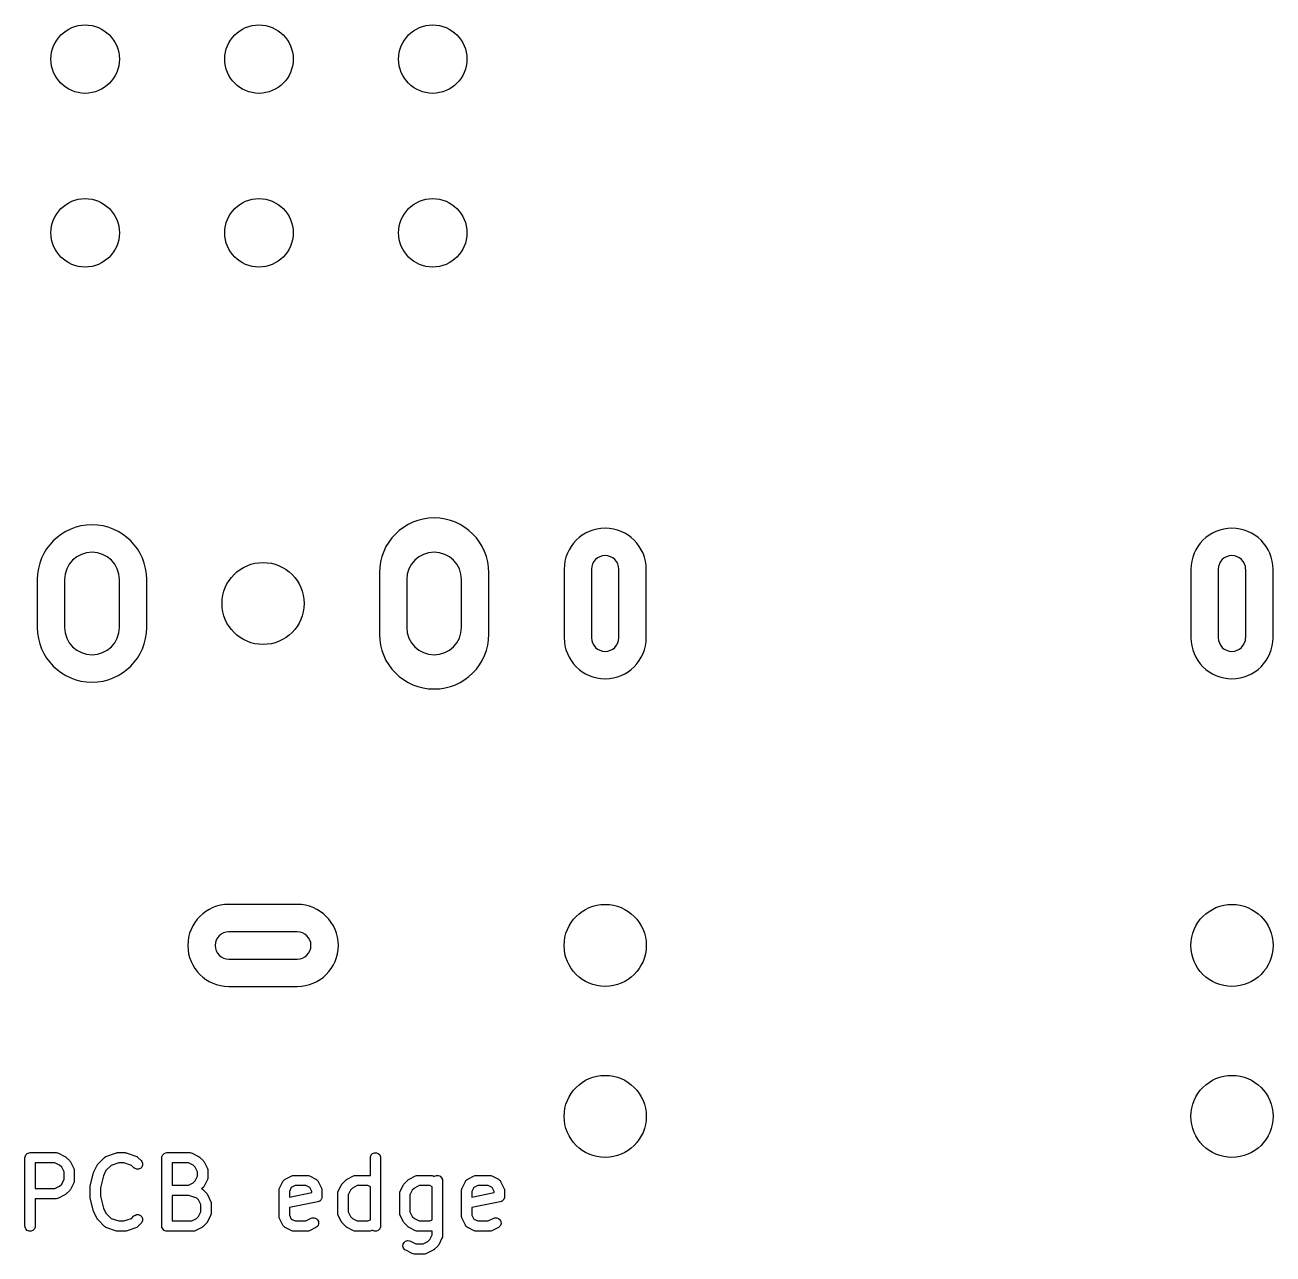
# Model space of a CAD drawing. Header units: inches. Extents: x 1.65 to 4.85, y -4.53 to -1.63.
# Drawn here: x 2.459 to 3.177, y -4.272 to -3.565 of the extents above; entities that cross this region are included whole.
import ezdxf

# ---------------------------------------------------------------- set-up
doc = ezdxf.new("R2010")
doc.units = ezdxf.units.IN
doc.header["$MEASUREMENT"] = 0
doc.layers.add('BLACK', color=250, linetype='CONTINUOUS')

msp = doc.modelspace()

# ---------------------------------------------------------------- linework, layer by layer
at = {"layer": 'BLACK', "linetype": 'CONTINUOUS'}
for p, q in [((2.46614, -3.88386), (2.46614, -3.91142)), ((2.48189, -3.88386), (2.48189, -3.91142)), ((2.51339, -3.91142), (2.51339, -3.88386)), ((2.52913, -3.91142), (2.52913, -3.88386)), ((2.66299, -3.87992), (2.66299, -3.91535)), ((2.67874, -3.88386), (2.67874, -3.91142)), ((2.71024, -3.91142), (2.71024, -3.88386)), ((2.72598, -3.91535), (2.72598, -3.87992)), ((2.76929, -3.87795), (2.76929, -3.91732)), ((2.78504, -3.87795), (2.78504, -3.91732)), ((2.80079, -3.91732), (2.80079, -3.87795)), ((2.81654, -3.91732), (2.81654, -3.87795)), ((3.12992, -3.87795), (3.12992, -3.91732)), ((3.14567, -3.87795), (3.14567, -3.91732)), ((3.16142, -3.91732), (3.16142, -3.87795)), ((3.17717, -3.91732), (3.17717, -3.87795)), ((2.61575, -4.07087), (2.57638, -4.07087)), ((2.61575, -4.08661), (2.57638, -4.08661)), ((2.57638, -4.10236), (2.61575, -4.10236)), ((2.57638, -4.11811), (2.61575, -4.11811)), ((2.45912, -4.21615), (2.45956, -4.21508)), ((2.45956, -4.21508), (2.46038, -4.21427)), ((2.46038, -4.21427), (2.46144, -4.21383)), ((2.46144, -4.21383), (2.46202, -4.21377)), ((2.46202, -4.21377), (2.47702, -4.21377)), ((2.47702, -4.21377), (2.47759, -4.21383)), ((2.47759, -4.21383), (2.47769, -4.21387)), ((2.47769, -4.21387), (2.4778, -4.21388)), ((2.4778, -4.21388), (2.47834, -4.21408)), ((2.47834, -4.21408), (2.48209, -4.21596)), ((2.50608, -4.2158), (2.5117, -4.21392)), ((2.5117, -4.21392), (2.51199, -4.21386)), ((2.51199, -4.21386), (2.51206, -4.21383)), ((2.51206, -4.21383), (2.51216, -4.21382)), ((2.51216, -4.21382), (2.51227, -4.2138)), ((2.51227, -4.2138), (2.51234, -4.2138)), ((2.51234, -4.2138), (2.51264, -4.21377)), ((2.51264, -4.21377), (2.51639, -4.21377)), ((2.51639, -4.21377), (2.51668, -4.2138)), ((2.51668, -4.2138), (2.51675, -4.2138)), ((2.51675, -4.2138), (2.51686, -4.21382)), ((2.51686, -4.21382), (2.51696, -4.21383)), ((2.51696, -4.21383), (2.51703, -4.21386)), ((2.51703, -4.21386), (2.51732, -4.21392)), ((2.51732, -4.21392), (2.52294, -4.2158)), ((2.53786, -4.21615), (2.5383, -4.21508)), ((2.5383, -4.21508), (2.53912, -4.21427)), ((2.53912, -4.21427), (2.54018, -4.21383)), ((2.54018, -4.21383), (2.54076, -4.21377)), ((2.54076, -4.21377), (2.55388, -4.21377)), ((2.55388, -4.21377), (2.55446, -4.21383)), ((2.55446, -4.21383), (2.55455, -4.21387)), ((2.55455, -4.21387), (2.55466, -4.21388)), ((2.55466, -4.21388), (2.5552, -4.21408)), ((2.5552, -4.21408), (2.55895, -4.21596)), ((2.65785, -4.21615), (2.65829, -4.21508)), ((2.65829, -4.21508), (2.6591, -4.21427)), ((2.6591, -4.21427), (2.66017, -4.21383)), ((2.66017, -4.21383), (2.66132, -4.21383)), ((2.66132, -4.21383), (2.66238, -4.21427)), ((2.66238, -4.21427), (2.6632, -4.21508)), ((2.6632, -4.21508), (2.66364, -4.21615)), ((2.45906, -4.21673), (2.45912, -4.21615)), ((2.45906, -4.2561), (2.45906, -4.21673)), ((2.47632, -4.21968), (2.46497, -4.21968)), ((2.46497, -4.21968), (2.46497, -4.23439)), ((2.47902, -4.22103), (2.47632, -4.21968)), ((2.48021, -4.22222), (2.47902, -4.22103)), ((2.48156, -4.22492), (2.48021, -4.22222)), ((2.48209, -4.21596), (2.48233, -4.21611)), ((2.48233, -4.21611), (2.48241, -4.21614)), ((2.48241, -4.21614), (2.48249, -4.21621)), ((2.48249, -4.21621), (2.48258, -4.21627)), ((2.48258, -4.21627), (2.48263, -4.21633)), ((2.48263, -4.21633), (2.48285, -4.21651)), ((2.48285, -4.21651), (2.48473, -4.21839)), ((2.48473, -4.21839), (2.48491, -4.21861)), ((2.48491, -4.21861), (2.48497, -4.21866)), ((2.48497, -4.21866), (2.48503, -4.21875)), ((2.48503, -4.21875), (2.48509, -4.21883)), ((2.48509, -4.21883), (2.48512, -4.21891)), ((2.48512, -4.21891), (2.48528, -4.21915)), ((2.48528, -4.21915), (2.48716, -4.2229)), ((2.49875, -4.22478), (2.50062, -4.22103)), ((2.50062, -4.22103), (2.50078, -4.22078)), ((2.50078, -4.22078), (2.50081, -4.22071)), ((2.50081, -4.22071), (2.50087, -4.22063)), ((2.50087, -4.22063), (2.50093, -4.22054)), ((2.50093, -4.22054), (2.50099, -4.22049)), ((2.50099, -4.22049), (2.50117, -4.22026)), ((2.50117, -4.22026), (2.50492, -4.21651)), ((2.50492, -4.21651), (2.50537, -4.21614)), ((2.50537, -4.21614), (2.50547, -4.2161)), ((2.50547, -4.2161), (2.50555, -4.21603)), ((2.50555, -4.21603), (2.50608, -4.2158)), ((2.50861, -4.22118), (2.50569, -4.2241)), ((2.51312, -4.21968), (2.50861, -4.22118)), ((2.51591, -4.21968), (2.51312, -4.21968)), ((2.52041, -4.22118), (2.51591, -4.21968)), ((2.5218, -4.22256), (2.52041, -4.22118)), ((2.52294, -4.2158), (2.52347, -4.21603)), ((2.52347, -4.21603), (2.52355, -4.2161)), ((2.52355, -4.2161), (2.52365, -4.21614)), ((2.52365, -4.21614), (2.5241, -4.21651)), ((2.5241, -4.21651), (2.52597, -4.21839)), ((2.52634, -4.22212), (2.52552, -4.22293)), ((2.52597, -4.21839), (2.52634, -4.21883)), ((2.52634, -4.21883), (2.52678, -4.2199)), ((2.52678, -4.22105), (2.52634, -4.22212)), ((2.52678, -4.2199), (2.52678, -4.22105)), ((2.5378, -4.21673), (2.53786, -4.21615)), ((2.5378, -4.2561), (2.5378, -4.21673)), ((2.55318, -4.21968), (2.54371, -4.21968)), ((2.54371, -4.21968), (2.54371, -4.23252)), ((2.55588, -4.22103), (2.55318, -4.21968)), ((2.55708, -4.22222), (2.55588, -4.22103)), ((2.55843, -4.22492), (2.55708, -4.22222)), ((2.55895, -4.21596), (2.5592, -4.21611)), ((2.5592, -4.21611), (2.55927, -4.21614)), ((2.55927, -4.21614), (2.55935, -4.21621)), ((2.55935, -4.21621), (2.55944, -4.21627)), ((2.55944, -4.21627), (2.55949, -4.21633)), ((2.55949, -4.21633), (2.55972, -4.21651)), ((2.55972, -4.21651), (2.56159, -4.21839)), ((2.56159, -4.21839), (2.56178, -4.21861)), ((2.56178, -4.21861), (2.56184, -4.21866)), ((2.56184, -4.21866), (2.56189, -4.21875)), ((2.56189, -4.21875), (2.56196, -4.21883)), ((2.56196, -4.21883), (2.56199, -4.21891)), ((2.56199, -4.21891), (2.56215, -4.21915)), ((2.56215, -4.21915), (2.56402, -4.2229)), ((2.65779, -4.21673), (2.65785, -4.21615)), ((2.65779, -4.22701), (2.65779, -4.21673)), ((2.66364, -4.21615), (2.6637, -4.21673)), ((2.6637, -4.21673), (2.6637, -4.2561)), ((2.48021, -4.23185), (2.48156, -4.22915)), ((2.48156, -4.22915), (2.48156, -4.22492)), ((2.48716, -4.2229), (2.48736, -4.22344)), ((2.48736, -4.22344), (2.48737, -4.22355)), ((2.48737, -4.22355), (2.48741, -4.22365)), ((2.48741, -4.22365), (2.48747, -4.22422)), ((2.48747, -4.22422), (2.48747, -4.22985)), ((2.49665, -4.23288), (2.49852, -4.22538)), ((2.49852, -4.22538), (2.49854, -4.22534)), ((2.49854, -4.22532), (2.49863, -4.22508)), ((2.49854, -4.22534), (2.49854, -4.22532)), ((2.49863, -4.22508), (2.49872, -4.22484)), ((2.49872, -4.22484), (2.49873, -4.22482)), ((2.49873, -4.22482), (2.49875, -4.22478)), ((2.50417, -4.22713), (2.50247, -4.23396)), ((2.50569, -4.2241), (2.50417, -4.22713)), ((2.52224, -4.22293), (2.5218, -4.22256)), ((2.52331, -4.22337), (2.52224, -4.22293)), ((2.52446, -4.22337), (2.52331, -4.22337)), ((2.52552, -4.22293), (2.52446, -4.22337)), ((2.55708, -4.22997), (2.55843, -4.22728)), ((2.55843, -4.22728), (2.55843, -4.22492)), ((2.56402, -4.22929), (2.56215, -4.23304)), ((2.56402, -4.2229), (2.56423, -4.22344)), ((2.56423, -4.22875), (2.56402, -4.22929)), ((2.56423, -4.22344), (2.56424, -4.22355)), ((2.56424, -4.22865), (2.56423, -4.22875)), ((2.56424, -4.22355), (2.56428, -4.22365)), ((2.56428, -4.22855), (2.56424, -4.22865)), ((2.56428, -4.22365), (2.56433, -4.22422)), ((2.56433, -4.22797), (2.56428, -4.22855)), ((2.56433, -4.22422), (2.56433, -4.22797)), ((2.60807, -4.22967), (2.60831, -4.22939)), ((2.60831, -4.22939), (2.6086, -4.22921)), ((2.6086, -4.22921), (2.60866, -4.22916)), ((2.60866, -4.22916), (2.60871, -4.22914)), ((2.60871, -4.22914), (2.6088, -4.22908)), ((2.6088, -4.22908), (2.61255, -4.22721)), ((2.61255, -4.22721), (2.61309, -4.227)), ((2.61309, -4.227), (2.6132, -4.22699)), ((2.6132, -4.22699), (2.6133, -4.22695)), ((2.6133, -4.22695), (2.61387, -4.2269)), ((2.61387, -4.2269), (2.62137, -4.2269)), ((2.62137, -4.2269), (2.62195, -4.22695)), ((2.62195, -4.22695), (2.62205, -4.22699)), ((2.62205, -4.22699), (2.62215, -4.227)), ((2.62215, -4.227), (2.62269, -4.22721)), ((2.62269, -4.22721), (2.62644, -4.22908)), ((2.62644, -4.22908), (2.62654, -4.22914)), ((2.62654, -4.22914), (2.62658, -4.22916)), ((2.62658, -4.22916), (2.62664, -4.22921)), ((2.62664, -4.22921), (2.62693, -4.22939)), ((2.62693, -4.22939), (2.62717, -4.22967)), ((2.64366, -4.22964), (2.64388, -4.22945)), ((2.64388, -4.22945), (2.64393, -4.22939)), ((2.64393, -4.22939), (2.64402, -4.22933)), ((2.64402, -4.22933), (2.6441, -4.22927)), ((2.6441, -4.22927), (2.64418, -4.22924)), ((2.64418, -4.22924), (2.64442, -4.22908)), ((2.64442, -4.22908), (2.64817, -4.22721)), ((2.64817, -4.22721), (2.64871, -4.227)), ((2.64871, -4.227), (2.64882, -4.22699)), ((2.64882, -4.22699), (2.64892, -4.22695)), ((2.64892, -4.22695), (2.64949, -4.2269)), ((2.64949, -4.2269), (2.65699, -4.2269)), ((2.65699, -4.2269), (2.65757, -4.22695)), ((2.65757, -4.22695), (2.65767, -4.22699)), ((2.65767, -4.22699), (2.65777, -4.227)), ((2.65777, -4.227), (2.65779, -4.22701)), ((2.67928, -4.22964), (2.6795, -4.22945)), ((2.6795, -4.22945), (2.67955, -4.22939)), ((2.67955, -4.22939), (2.67964, -4.22933)), ((2.67964, -4.22933), (2.67972, -4.22927)), ((2.67972, -4.22927), (2.6798, -4.22924)), ((2.6798, -4.22924), (2.68004, -4.22908)), ((2.68004, -4.22908), (2.68379, -4.22721)), ((2.68379, -4.22721), (2.68433, -4.227)), ((2.68433, -4.227), (2.68444, -4.22699)), ((2.68444, -4.22699), (2.68454, -4.22695)), ((2.68454, -4.22695), (2.68511, -4.2269)), ((2.68511, -4.2269), (2.69261, -4.2269)), ((2.69261, -4.2269), (2.69319, -4.22695)), ((2.69319, -4.22695), (2.69329, -4.22699)), ((2.69329, -4.22699), (2.69339, -4.227)), ((2.69339, -4.227), (2.69393, -4.22721)), ((2.69393, -4.22721), (2.69458, -4.22753)), ((2.69458, -4.22753), (2.69472, -4.22739)), ((2.69472, -4.22739), (2.69579, -4.22695)), ((2.69579, -4.22695), (2.69694, -4.22695)), ((2.69694, -4.22695), (2.698, -4.22739)), ((2.698, -4.22739), (2.69882, -4.22821)), ((2.69882, -4.22821), (2.69926, -4.22927)), ((2.69926, -4.22927), (2.69932, -4.22985)), ((2.71306, -4.22967), (2.7133, -4.22939)), ((2.7133, -4.22939), (2.71359, -4.22921)), ((2.71359, -4.22921), (2.71365, -4.22916)), ((2.71365, -4.22916), (2.71369, -4.22914)), ((2.71369, -4.22914), (2.71379, -4.22908)), ((2.71379, -4.22908), (2.71754, -4.22721)), ((2.71754, -4.22721), (2.71808, -4.227)), ((2.71808, -4.227), (2.71819, -4.22699)), ((2.71819, -4.22699), (2.71828, -4.22695)), ((2.71828, -4.22695), (2.71886, -4.2269)), ((2.71886, -4.2269), (2.72636, -4.2269)), ((2.72636, -4.2269), (2.72694, -4.22695)), ((2.72694, -4.22695), (2.72703, -4.22699)), ((2.72703, -4.22699), (2.72714, -4.227)), ((2.72714, -4.227), (2.72768, -4.22721)), ((2.72768, -4.22721), (2.73143, -4.22908)), ((2.73143, -4.22908), (2.73153, -4.22914)), ((2.73153, -4.22914), (2.73157, -4.22916)), ((2.73157, -4.22916), (2.73163, -4.22921)), ((2.73163, -4.22921), (2.73192, -4.22939)), ((2.73192, -4.22939), (2.73216, -4.22967)), ((2.46497, -4.23439), (2.47632, -4.23439)), ((2.47632, -4.23439), (2.47902, -4.23305)), ((2.47902, -4.23305), (2.48021, -4.23185)), ((2.48473, -4.23569), (2.48285, -4.23756)), ((2.48491, -4.23546), (2.48473, -4.23569)), ((2.48497, -4.23541), (2.48491, -4.23546)), ((2.48503, -4.23532), (2.48497, -4.23541)), ((2.48509, -4.23524), (2.48503, -4.23532)), ((2.48512, -4.23517), (2.48509, -4.23524)), ((2.48528, -4.23492), (2.48512, -4.23517)), ((2.48716, -4.23117), (2.48528, -4.23492)), ((2.48736, -4.23063), (2.48716, -4.23117)), ((2.48737, -4.23052), (2.48736, -4.23063)), ((2.48741, -4.23042), (2.48737, -4.23052)), ((2.48747, -4.22985), (2.48741, -4.23042)), ((2.49656, -4.23345), (2.4966, -4.23324)), ((2.49657, -4.2335), (2.49656, -4.23345)), ((2.49656, -4.2336), (2.49657, -4.2335)), ((2.49656, -4.23922), (2.49656, -4.2336)), ((2.4966, -4.23324), (2.49662, -4.23302)), ((2.49662, -4.23302), (2.49663, -4.23298)), ((2.49663, -4.23298), (2.49665, -4.23288)), ((2.50247, -4.23396), (2.50247, -4.23886)), ((2.54371, -4.23252), (2.55318, -4.23252)), ((2.55318, -4.23252), (2.55588, -4.23117)), ((2.55588, -4.23117), (2.55708, -4.22997)), ((2.56159, -4.23381), (2.56073, -4.23468)), ((2.56073, -4.23468), (2.56097, -4.23478)), ((2.56097, -4.23478), (2.56105, -4.23485)), ((2.56105, -4.23485), (2.56115, -4.23489)), ((2.56115, -4.23489), (2.56159, -4.23526)), ((2.56178, -4.23358), (2.56159, -4.23381)), ((2.56159, -4.23526), (2.56347, -4.23713)), ((2.56184, -4.23353), (2.56178, -4.23358)), ((2.56189, -4.23344), (2.56184, -4.23353)), ((2.56196, -4.23336), (2.56189, -4.23344)), ((2.56199, -4.23329), (2.56196, -4.23336)), ((2.56215, -4.23304), (2.56199, -4.23329)), ((2.6053, -4.23547), (2.60535, -4.2349)), ((2.6053, -4.25047), (2.6053, -4.23547)), ((2.60535, -4.2349), (2.60539, -4.2348)), ((2.60539, -4.2348), (2.6054, -4.23469)), ((2.6054, -4.23469), (2.60561, -4.23415)), ((2.60561, -4.23415), (2.60748, -4.2304)), ((2.60748, -4.2304), (2.60754, -4.23031)), ((2.60754, -4.23031), (2.60756, -4.23026)), ((2.60756, -4.23026), (2.60761, -4.2302)), ((2.60761, -4.2302), (2.60779, -4.22991)), ((2.60779, -4.22991), (2.60807, -4.22967)), ((2.61232, -4.23392), (2.6112, -4.23617)), ((2.6112, -4.23617), (2.6112, -4.23937)), ((2.61457, -4.2328), (2.61232, -4.23392)), ((2.62068, -4.2328), (2.61457, -4.2328)), ((2.62292, -4.23392), (2.62068, -4.2328)), ((2.62404, -4.23617), (2.62292, -4.23392)), ((2.62404, -4.2368), (2.62404, -4.23617)), ((2.62717, -4.22967), (2.62745, -4.22991)), ((2.62745, -4.22991), (2.62764, -4.2302)), ((2.62764, -4.2302), (2.62769, -4.23026)), ((2.62769, -4.23026), (2.6277, -4.23031)), ((2.6277, -4.23031), (2.62776, -4.2304)), ((2.62776, -4.2304), (2.62964, -4.23415)), ((2.62964, -4.23415), (2.62984, -4.23469)), ((2.62984, -4.23469), (2.62985, -4.2348)), ((2.62985, -4.2348), (2.62989, -4.2349)), ((2.62989, -4.2349), (2.62995, -4.23547)), ((2.62995, -4.23547), (2.62995, -4.23922)), ((2.63904, -4.23735), (2.6391, -4.23677)), ((2.6391, -4.23677), (2.63914, -4.23667)), ((2.63914, -4.23667), (2.63915, -4.23657)), ((2.63915, -4.23657), (2.63935, -4.23603)), ((2.63935, -4.23603), (2.64123, -4.23228)), ((2.64123, -4.23228), (2.64138, -4.23203)), ((2.64138, -4.23203), (2.64141, -4.23196)), ((2.64141, -4.23196), (2.64148, -4.23188)), ((2.64148, -4.23188), (2.64154, -4.23179)), ((2.64154, -4.23179), (2.6416, -4.23174)), ((2.6416, -4.23174), (2.64178, -4.23151)), ((2.64178, -4.23151), (2.64366, -4.22964)), ((2.6463, -4.23535), (2.64495, -4.23804)), ((2.64749, -4.23415), (2.6463, -4.23535)), ((2.65019, -4.2328), (2.64749, -4.23415)), ((2.6563, -4.2328), (2.65019, -4.2328)), ((2.65779, -4.23355), (2.6563, -4.2328)), ((2.65779, -4.2524), (2.65779, -4.23355)), ((2.67466, -4.23735), (2.67472, -4.23677)), ((2.67472, -4.23677), (2.67476, -4.23667)), ((2.67476, -4.23667), (2.67477, -4.23657)), ((2.67477, -4.23657), (2.67497, -4.23603)), ((2.67497, -4.23603), (2.67685, -4.23228)), ((2.67685, -4.23228), (2.67701, -4.23203)), ((2.67701, -4.23203), (2.67703, -4.23196)), ((2.67703, -4.23196), (2.6771, -4.23188)), ((2.6771, -4.23188), (2.67716, -4.23179)), ((2.67716, -4.23179), (2.67722, -4.23174)), ((2.67722, -4.23174), (2.6774, -4.23151)), ((2.6774, -4.23151), (2.67928, -4.22964)), ((2.68192, -4.23535), (2.68057, -4.23804)), ((2.68311, -4.23415), (2.68192, -4.23535)), ((2.68581, -4.2328), (2.68311, -4.23415)), ((2.69192, -4.2328), (2.68581, -4.2328)), ((2.69341, -4.23355), (2.69192, -4.2328)), ((2.69341, -4.2524), (2.69341, -4.23355)), ((2.69932, -4.22985), (2.69932, -4.26172)), ((2.71028, -4.23547), (2.71034, -4.2349)), ((2.71028, -4.25047), (2.71028, -4.23547)), ((2.71034, -4.2349), (2.71038, -4.2348)), ((2.71038, -4.2348), (2.71039, -4.23469)), ((2.71039, -4.23469), (2.71059, -4.23415)), ((2.71059, -4.23415), (2.71247, -4.2304)), ((2.71247, -4.2304), (2.71253, -4.23031)), ((2.71253, -4.23031), (2.71255, -4.23026)), ((2.71255, -4.23026), (2.71259, -4.2302)), ((2.71259, -4.2302), (2.71278, -4.22991)), ((2.71278, -4.22991), (2.71306, -4.22967)), ((2.71731, -4.23392), (2.71619, -4.23617)), ((2.71619, -4.23617), (2.71619, -4.23937)), ((2.71956, -4.2328), (2.71731, -4.23392)), ((2.72566, -4.2328), (2.71956, -4.2328)), ((2.72791, -4.23392), (2.72566, -4.2328)), ((2.72903, -4.23617), (2.72791, -4.23392)), ((2.72903, -4.2368), (2.72903, -4.23617)), ((2.73216, -4.22967), (2.73244, -4.22991)), ((2.73244, -4.22991), (2.73262, -4.2302)), ((2.73262, -4.2302), (2.73267, -4.23026)), ((2.73267, -4.23026), (2.73269, -4.23031)), ((2.73269, -4.23031), (2.73275, -4.2304)), ((2.73275, -4.2304), (2.73462, -4.23415)), ((2.73462, -4.23415), (2.73483, -4.23469)), ((2.73483, -4.23469), (2.73484, -4.2348)), ((2.73484, -4.2348), (2.73488, -4.2349)), ((2.73488, -4.2349), (2.73494, -4.23547)), ((2.73494, -4.23547), (2.73494, -4.23922)), ((2.47702, -4.2403), (2.46497, -4.2403)), ((2.46497, -4.2403), (2.46497, -4.2561)), ((2.47759, -4.24024), (2.47702, -4.2403)), ((2.47769, -4.2402), (2.47759, -4.24024)), ((2.4778, -4.2402), (2.47769, -4.2402)), ((2.47834, -4.23999), (2.4778, -4.2402)), ((2.48209, -4.23811), (2.47834, -4.23999)), ((2.48233, -4.23796), (2.48209, -4.23811)), ((2.48241, -4.23793), (2.48233, -4.23796)), ((2.48249, -4.23786), (2.48241, -4.23793)), ((2.48258, -4.23781), (2.48249, -4.23786)), ((2.48263, -4.23775), (2.48258, -4.23781)), ((2.48285, -4.23756), (2.48263, -4.23775)), ((2.49657, -4.23932), (2.49656, -4.23922)), ((2.49656, -4.23937), (2.49657, -4.23932)), ((2.4966, -4.23958), (2.49656, -4.23937)), ((2.49662, -4.2398), (2.4966, -4.23958)), ((2.49663, -4.23984), (2.49662, -4.2398)), ((2.49665, -4.23994), (2.49663, -4.23984)), ((2.49852, -4.24744), (2.49665, -4.23994)), ((2.50247, -4.23886), (2.50417, -4.24569)), ((2.5534, -4.23843), (2.54371, -4.23843)), ((2.54371, -4.23843), (2.54371, -4.25314)), ((2.55791, -4.23993), (2.5534, -4.23843)), ((2.55895, -4.24097), (2.55791, -4.23993)), ((2.5603, -4.24367), (2.55895, -4.24097)), ((2.5603, -4.2479), (2.5603, -4.24367)), ((2.56347, -4.23713), (2.56365, -4.23736)), ((2.56365, -4.23736), (2.56371, -4.23741)), ((2.56371, -4.23741), (2.56377, -4.2375)), ((2.56377, -4.2375), (2.56383, -4.23758)), ((2.56383, -4.23758), (2.56386, -4.23765)), ((2.56386, -4.23765), (2.56402, -4.2379)), ((2.56402, -4.2379), (2.5659, -4.24165)), ((2.5659, -4.24165), (2.5661, -4.24219)), ((2.5661, -4.24219), (2.56611, -4.2423)), ((2.56611, -4.2423), (2.56615, -4.2424)), ((2.56615, -4.2424), (2.56621, -4.24297)), ((2.56621, -4.24297), (2.56621, -4.2486)), ((2.6112, -4.23937), (2.62404, -4.2368)), ((2.62758, -4.24212), (2.6112, -4.24539)), ((2.62813, -4.24195), (2.62758, -4.24212)), ((2.62837, -4.24179), (2.62813, -4.24195)), ((2.62864, -4.24168), (2.62837, -4.24179)), ((2.62884, -4.24147), (2.62864, -4.24168)), ((2.62909, -4.24131), (2.62884, -4.24147)), ((2.62925, -4.24107), (2.62909, -4.24131)), ((2.62945, -4.24086), (2.62925, -4.24107)), ((2.62956, -4.24059), (2.62945, -4.24086)), ((2.62973, -4.24035), (2.62956, -4.24059)), ((2.62978, -4.24007), (2.62973, -4.24035)), ((2.62989, -4.2398), (2.62978, -4.24007)), ((2.62995, -4.23922), (2.62989, -4.2398)), ((2.63904, -4.2486), (2.63904, -4.23735)), ((2.64495, -4.23804), (2.64495, -4.2479)), ((2.67466, -4.2486), (2.67466, -4.23735)), ((2.68057, -4.23804), (2.68057, -4.2479)), ((2.71619, -4.23937), (2.72903, -4.2368)), ((2.73256, -4.24212), (2.71619, -4.24539)), ((2.73312, -4.24195), (2.73256, -4.24212)), ((2.73336, -4.24179), (2.73312, -4.24195)), ((2.73362, -4.24168), (2.73336, -4.24179)), ((2.73383, -4.24147), (2.73362, -4.24168)), ((2.73407, -4.24131), (2.73383, -4.24147)), ((2.73423, -4.24107), (2.73407, -4.24131)), ((2.73444, -4.24086), (2.73423, -4.24107)), ((2.73455, -4.24059), (2.73444, -4.24086)), ((2.73471, -4.24035), (2.73455, -4.24059)), ((2.73477, -4.24007), (2.73471, -4.24035)), ((2.73488, -4.2398), (2.73477, -4.24007)), ((2.73494, -4.23922), (2.73488, -4.2398)), ((2.49854, -4.24748), (2.49852, -4.24744)), ((2.49854, -4.2475), (2.49854, -4.24748)), ((2.49863, -4.24774), (2.49854, -4.2475)), ((2.49872, -4.24798), (2.49863, -4.24774)), ((2.49873, -4.248), (2.49872, -4.24798)), ((2.49875, -4.24804), (2.49873, -4.248)), ((2.50062, -4.25179), (2.49875, -4.24804)), ((2.50417, -4.24569), (2.50569, -4.24872)), ((2.50569, -4.24872), (2.50861, -4.25164)), ((2.52041, -4.25164), (2.5218, -4.25026)), ((2.5218, -4.25026), (2.52224, -4.24989)), ((2.52224, -4.24989), (2.52331, -4.24945)), ((2.52331, -4.24945), (2.52446, -4.24945)), ((2.52446, -4.24945), (2.52552, -4.24989)), ((2.52552, -4.24989), (2.52634, -4.25071)), ((2.52634, -4.25071), (2.52678, -4.25177)), ((2.55776, -4.25179), (2.55895, -4.2506)), ((2.55895, -4.2506), (2.5603, -4.2479)), ((2.5659, -4.24992), (2.56402, -4.25367)), ((2.5661, -4.24938), (2.5659, -4.24992)), ((2.56611, -4.24927), (2.5661, -4.24938)), ((2.56615, -4.24917), (2.56611, -4.24927)), ((2.56621, -4.2486), (2.56615, -4.24917)), ((2.60535, -4.25105), (2.6053, -4.25047)), ((2.60539, -4.25114), (2.60535, -4.25105)), ((2.6054, -4.25125), (2.60539, -4.25114)), ((2.6112, -4.24539), (2.6112, -4.24977)), ((2.6112, -4.24977), (2.61232, -4.25202)), ((2.6391, -4.24917), (2.63904, -4.2486)), ((2.63914, -4.24927), (2.6391, -4.24917)), ((2.63915, -4.24938), (2.63914, -4.24927)), ((2.63935, -4.24992), (2.63915, -4.24938)), ((2.64123, -4.25367), (2.63935, -4.24992)), ((2.64495, -4.2479), (2.6463, -4.2506)), ((2.6463, -4.2506), (2.64749, -4.25179)), ((2.67472, -4.24917), (2.67466, -4.2486)), ((2.67476, -4.24927), (2.67472, -4.24917)), ((2.67477, -4.24938), (2.67476, -4.24927)), ((2.67497, -4.24992), (2.67477, -4.24938)), ((2.67685, -4.25367), (2.67497, -4.24992)), ((2.68057, -4.2479), (2.68192, -4.2506)), ((2.68192, -4.2506), (2.68311, -4.25179)), ((2.71034, -4.25105), (2.71028, -4.25047)), ((2.71038, -4.25114), (2.71034, -4.25105)), ((2.71039, -4.25125), (2.71038, -4.25114)), ((2.71619, -4.24539), (2.71619, -4.24977)), ((2.71619, -4.24977), (2.71731, -4.25202)), ((2.45912, -4.25667), (2.45906, -4.2561)), ((2.45956, -4.25774), (2.45912, -4.25667)), ((2.46038, -4.25855), (2.45956, -4.25774)), ((2.46447, -4.25774), (2.46366, -4.25855)), ((2.46491, -4.25667), (2.46447, -4.25774)), ((2.46497, -4.2561), (2.46491, -4.25667)), ((2.50078, -4.25204), (2.50062, -4.25179)), ((2.50081, -4.25211), (2.50078, -4.25204)), ((2.50087, -4.25219), (2.50081, -4.25211)), ((2.50093, -4.25228), (2.50087, -4.25219)), ((2.50099, -4.25233), (2.50093, -4.25228)), ((2.50117, -4.25256), (2.50099, -4.25233)), ((2.50492, -4.25631), (2.50117, -4.25256)), ((2.50537, -4.25668), (2.50492, -4.25631)), ((2.50547, -4.25672), (2.50537, -4.25668)), ((2.50555, -4.25679), (2.50547, -4.25672)), ((2.50608, -4.25702), (2.50555, -4.25679)), ((2.5117, -4.2589), (2.50608, -4.25702)), ((2.50861, -4.25164), (2.51312, -4.25314)), ((2.51312, -4.25314), (2.51591, -4.25314)), ((2.51591, -4.25314), (2.52041, -4.25164)), ((2.52294, -4.25702), (2.51732, -4.2589)), ((2.52347, -4.25679), (2.52294, -4.25702)), ((2.52355, -4.25672), (2.52347, -4.25679)), ((2.52365, -4.25668), (2.52355, -4.25672)), ((2.5241, -4.25631), (2.52365, -4.25668)), ((2.52597, -4.25443), (2.5241, -4.25631)), ((2.52634, -4.25399), (2.52597, -4.25443)), ((2.52678, -4.25292), (2.52634, -4.25399)), ((2.52678, -4.25177), (2.52678, -4.25292)), ((2.53786, -4.25667), (2.5378, -4.2561)), ((2.5383, -4.25774), (2.53786, -4.25667)), ((2.53912, -4.25855), (2.5383, -4.25774)), ((2.54371, -4.25314), (2.55506, -4.25314)), ((2.55506, -4.25314), (2.55776, -4.25179)), ((2.56083, -4.25686), (2.55708, -4.25874)), ((2.56107, -4.25671), (2.56083, -4.25686)), ((2.56115, -4.25668), (2.56107, -4.25671)), ((2.56123, -4.25661), (2.56115, -4.25668)), ((2.56132, -4.25655), (2.56123, -4.25661)), ((2.56137, -4.25649), (2.56132, -4.25655)), ((2.56159, -4.25631), (2.56137, -4.25649)), ((2.56347, -4.25443), (2.56159, -4.25631)), ((2.56365, -4.25421), (2.56347, -4.25443)), ((2.56371, -4.25416), (2.56365, -4.25421)), ((2.56377, -4.25407), (2.56371, -4.25416)), ((2.56383, -4.25399), (2.56377, -4.25407)), ((2.56386, -4.25391), (2.56383, -4.25399)), ((2.56402, -4.25367), (2.56386, -4.25391)), ((2.60561, -4.25179), (2.6054, -4.25125)), ((2.60748, -4.25554), (2.60561, -4.25179)), ((2.60754, -4.25564), (2.60748, -4.25554)), ((2.60756, -4.25568), (2.60754, -4.25564)), ((2.60761, -4.25574), (2.60756, -4.25568)), ((2.60779, -4.25603), (2.60761, -4.25574)), ((2.60807, -4.25627), (2.60779, -4.25603)), ((2.60831, -4.25655), (2.60807, -4.25627)), ((2.6086, -4.25674), (2.60831, -4.25655)), ((2.60866, -4.25679), (2.6086, -4.25674)), ((2.60871, -4.2568), (2.60866, -4.25679)), ((2.6088, -4.25686), (2.60871, -4.2568)), ((2.61255, -4.25874), (2.6088, -4.25686)), ((2.61232, -4.25202), (2.61457, -4.25314)), ((2.61457, -4.25314), (2.62068, -4.25314)), ((2.62068, -4.25314), (2.6238, -4.25158)), ((2.62644, -4.25686), (2.62269, -4.25874)), ((2.6238, -4.25158), (2.62434, -4.25137)), ((2.62434, -4.25137), (2.62549, -4.25129)), ((2.62549, -4.25129), (2.62658, -4.25166)), ((2.62693, -4.25655), (2.62644, -4.25686)), ((2.62658, -4.25166), (2.62745, -4.25241)), ((2.62769, -4.25568), (2.62693, -4.25655)), ((2.62745, -4.25241), (2.62797, -4.25344)), ((2.62805, -4.25459), (2.62769, -4.25568)), ((2.62797, -4.25344), (2.62805, -4.25459)), ((2.64138, -4.25391), (2.64123, -4.25367)), ((2.64141, -4.25399), (2.64138, -4.25391)), ((2.64148, -4.25407), (2.64141, -4.25399)), ((2.64154, -4.25416), (2.64148, -4.25407)), ((2.6416, -4.25421), (2.64154, -4.25416)), ((2.64178, -4.25443), (2.6416, -4.25421)), ((2.64366, -4.25631), (2.64178, -4.25443)), ((2.64388, -4.25649), (2.64366, -4.25631)), ((2.64393, -4.25655), (2.64388, -4.25649)), ((2.64402, -4.25661), (2.64393, -4.25655)), ((2.6441, -4.25668), (2.64402, -4.25661)), ((2.64418, -4.25671), (2.6441, -4.25668)), ((2.64442, -4.25686), (2.64418, -4.25671)), ((2.64817, -4.25874), (2.64442, -4.25686)), ((2.64749, -4.25179), (2.65019, -4.25314)), ((2.65019, -4.25314), (2.6563, -4.25314)), ((2.6563, -4.25314), (2.65779, -4.2524)), ((2.6632, -4.25774), (2.66238, -4.25855)), ((2.66364, -4.25667), (2.6632, -4.25774)), ((2.6637, -4.2561), (2.66364, -4.25667)), ((2.67701, -4.25391), (2.67685, -4.25367)), ((2.67703, -4.25399), (2.67701, -4.25391)), ((2.6771, -4.25407), (2.67703, -4.25399)), ((2.67716, -4.25416), (2.6771, -4.25407)), ((2.67722, -4.25421), (2.67716, -4.25416)), ((2.6774, -4.25443), (2.67722, -4.25421)), ((2.67928, -4.25631), (2.6774, -4.25443)), ((2.6795, -4.25649), (2.67928, -4.25631)), ((2.67955, -4.25655), (2.6795, -4.25649)), ((2.67964, -4.25661), (2.67955, -4.25655)), ((2.67972, -4.25668), (2.67964, -4.25661)), ((2.6798, -4.25671), (2.67972, -4.25668)), ((2.68004, -4.25686), (2.6798, -4.25671)), ((2.68379, -4.25874), (2.68004, -4.25686)), ((2.68311, -4.25179), (2.68581, -4.25314)), ((2.68581, -4.25314), (2.69192, -4.25314)), ((2.69192, -4.25314), (2.69341, -4.2524)), ((2.71059, -4.25179), (2.71039, -4.25125)), ((2.71247, -4.25554), (2.71059, -4.25179)), ((2.71253, -4.25564), (2.71247, -4.25554)), ((2.71255, -4.25568), (2.71253, -4.25564)), ((2.71259, -4.25574), (2.71255, -4.25568)), ((2.71278, -4.25603), (2.71259, -4.25574)), ((2.71306, -4.25627), (2.71278, -4.25603)), ((2.7133, -4.25655), (2.71306, -4.25627)), ((2.71359, -4.25674), (2.7133, -4.25655)), ((2.71365, -4.25679), (2.71359, -4.25674)), ((2.71369, -4.2568), (2.71365, -4.25679)), ((2.71379, -4.25686), (2.71369, -4.2568)), ((2.71754, -4.25874), (2.71379, -4.25686)), ((2.71731, -4.25202), (2.71956, -4.25314)), ((2.71956, -4.25314), (2.72566, -4.25314)), ((2.72566, -4.25314), (2.72879, -4.25158)), ((2.73143, -4.25686), (2.72768, -4.25874)), ((2.72879, -4.25158), (2.72933, -4.25137)), ((2.72933, -4.25137), (2.73048, -4.25129)), ((2.73048, -4.25129), (2.73157, -4.25166)), ((2.73192, -4.25655), (2.73143, -4.25686)), ((2.73157, -4.25166), (2.73244, -4.25241)), ((2.73267, -4.25568), (2.73192, -4.25655)), ((2.73244, -4.25241), (2.73296, -4.25344)), ((2.73304, -4.25459), (2.73267, -4.25568)), ((2.73296, -4.25344), (2.73304, -4.25459)), ((2.46144, -4.25899), (2.46038, -4.25855)), ((2.46259, -4.25899), (2.46144, -4.25899)), ((2.46366, -4.25855), (2.46259, -4.25899)), ((2.51199, -4.25896), (2.5117, -4.2589)), ((2.51206, -4.25899), (2.51199, -4.25896)), ((2.51216, -4.259), (2.51206, -4.25899)), ((2.51227, -4.25902), (2.51216, -4.259)), ((2.51234, -4.25902), (2.51227, -4.25902)), ((2.51264, -4.25905), (2.51234, -4.25902)), ((2.51639, -4.25905), (2.51264, -4.25905)), ((2.51668, -4.25902), (2.51639, -4.25905)), ((2.51675, -4.25902), (2.51668, -4.25902)), ((2.51686, -4.259), (2.51675, -4.25902)), ((2.51696, -4.25899), (2.51686, -4.259)), ((2.51703, -4.25896), (2.51696, -4.25899)), ((2.51732, -4.2589), (2.51703, -4.25896)), ((2.54018, -4.25899), (2.53912, -4.25855)), ((2.54076, -4.25905), (2.54018, -4.25899)), ((2.55576, -4.25905), (2.54076, -4.25905)), ((2.55633, -4.25899), (2.55576, -4.25905)), ((2.55643, -4.25895), (2.55633, -4.25899)), ((2.55654, -4.25894), (2.55643, -4.25895)), ((2.55708, -4.25874), (2.55654, -4.25894)), ((2.61309, -4.25894), (2.61255, -4.25874)), ((2.6132, -4.25895), (2.61309, -4.25894)), ((2.6133, -4.25899), (2.6132, -4.25895)), ((2.61387, -4.25905), (2.6133, -4.25899)), ((2.62137, -4.25905), (2.61387, -4.25905)), ((2.62195, -4.25899), (2.62137, -4.25905)), ((2.62205, -4.25895), (2.62195, -4.25899)), ((2.62215, -4.25894), (2.62205, -4.25895)), ((2.62269, -4.25874), (2.62215, -4.25894)), ((2.64871, -4.25894), (2.64817, -4.25874)), ((2.64882, -4.25895), (2.64871, -4.25894)), ((2.64892, -4.25899), (2.64882, -4.25895)), ((2.64949, -4.25905), (2.64892, -4.25899)), ((2.65699, -4.25905), (2.64949, -4.25905)), ((2.65757, -4.25899), (2.65699, -4.25905)), ((2.65767, -4.25895), (2.65757, -4.25899)), ((2.65777, -4.25894), (2.65767, -4.25895)), ((2.65831, -4.25874), (2.65777, -4.25894)), ((2.65896, -4.25841), (2.65831, -4.25874)), ((2.6591, -4.25855), (2.65896, -4.25841)), ((2.66017, -4.25899), (2.6591, -4.25855)), ((2.66132, -4.25899), (2.66017, -4.25899)), ((2.66238, -4.25855), (2.66132, -4.25899)), ((2.67716, -4.26553), (2.67803, -4.26478)), ((2.67803, -4.26478), (2.67912, -4.26441)), ((2.67912, -4.26441), (2.68027, -4.2645)), ((2.68027, -4.2645), (2.68081, -4.2647)), ((2.68081, -4.2647), (2.68394, -4.26627)), ((2.68433, -4.25894), (2.68379, -4.25874)), ((2.68444, -4.25895), (2.68433, -4.25894)), ((2.68454, -4.25899), (2.68444, -4.25895)), ((2.68511, -4.25905), (2.68454, -4.25899)), ((2.69261, -4.25905), (2.68511, -4.25905)), ((2.68817, -4.26627), (2.69086, -4.26492)), ((2.69086, -4.26492), (2.69206, -4.26372)), ((2.69206, -4.26372), (2.69341, -4.26102)), ((2.69319, -4.25899), (2.69261, -4.25905)), ((2.69329, -4.25895), (2.69319, -4.25899)), ((2.69339, -4.25894), (2.69329, -4.25895)), ((2.69341, -4.25894), (2.69339, -4.25894)), ((2.69341, -4.26102), (2.69341, -4.25894)), ((2.699, -4.26304), (2.69713, -4.26679)), ((2.69921, -4.2625), (2.699, -4.26304)), ((2.69922, -4.26239), (2.69921, -4.2625)), ((2.69926, -4.2623), (2.69922, -4.26239)), ((2.69932, -4.26172), (2.69926, -4.2623)), ((2.71808, -4.25894), (2.71754, -4.25874)), ((2.71819, -4.25895), (2.71808, -4.25894)), ((2.71828, -4.25899), (2.71819, -4.25895)), ((2.71886, -4.25905), (2.71828, -4.25899)), ((2.72636, -4.25905), (2.71886, -4.25905)), ((2.72694, -4.25899), (2.72636, -4.25905)), ((2.72703, -4.25895), (2.72694, -4.25899)), ((2.72714, -4.25894), (2.72703, -4.25895)), ((2.72768, -4.25874), (2.72714, -4.25894)), ((2.67656, -4.26771), (2.67664, -4.26656)), ((2.67692, -4.26881), (2.67656, -4.26771)), ((2.67664, -4.26656), (2.67716, -4.26553)), ((2.67768, -4.26968), (2.67692, -4.26881)), ((2.67817, -4.26998), (2.67768, -4.26968)), ((2.68192, -4.27186), (2.67817, -4.26998)), ((2.68246, -4.27207), (2.68192, -4.27186)), ((2.68257, -4.27207), (2.68246, -4.27207)), ((2.68266, -4.27211), (2.68257, -4.27207)), ((2.68324, -4.27217), (2.68266, -4.27211)), ((2.68886, -4.27217), (2.68324, -4.27217)), ((2.68394, -4.26627), (2.68817, -4.26627)), ((2.68944, -4.27211), (2.68886, -4.27217)), ((2.68954, -4.27207), (2.68944, -4.27211)), ((2.68964, -4.27207), (2.68954, -4.27207)), ((2.69018, -4.27186), (2.68964, -4.27207)), ((2.69393, -4.26998), (2.69018, -4.27186)), ((2.69418, -4.26983), (2.69393, -4.26998)), ((2.69425, -4.2698), (2.69418, -4.26983)), ((2.69433, -4.26973), (2.69425, -4.2698)), ((2.69442, -4.26968), (2.69433, -4.26973)), ((2.69447, -4.26962), (2.69442, -4.26968)), ((2.6947, -4.26943), (2.69447, -4.26962)), ((2.69658, -4.26756), (2.6947, -4.26943)), ((2.69676, -4.26733), (2.69658, -4.26756)), ((2.69682, -4.26728), (2.69676, -4.26733)), ((2.69688, -4.26719), (2.69682, -4.26728)), ((2.69694, -4.26711), (2.69688, -4.26719)), ((2.69697, -4.26704), (2.69694, -4.26711)), ((2.69713, -4.26679), (2.69697, -4.26704))]:
    msp.add_line(p, q, dxfattribs=at)
at = {"layer": 'BLACK'}
for centre, radius in [((2.4937, -3.58425), 0.01969), ((2.4937, -3.58425), 0.01969), ((2.5937, -3.58425), 0.01969), ((2.5937, -3.58425), 0.01969), ((2.6937, -3.58425), 0.01969), ((2.6937, -3.58425), 0.01969), ((2.4937, -3.68425), 0.01969), ((2.4937, -3.68425), 0.01969), ((2.5937, -3.68425), 0.01969), ((2.5937, -3.68425), 0.01969), ((2.6937, -3.68425), 0.01969), ((2.6937, -3.68425), 0.01969), ((2.59606, -3.89764), 0.02362), ((2.59606, -3.89764), 0.02362), ((2.79291, -4.09449), 0.02362), ((2.79291, -4.09449), 0.02362), ((3.15354, -4.09449), 0.02362), ((3.15354, -4.09449), 0.02362), ((2.79291, -4.19291), 0.02362), ((2.79291, -4.19291), 0.02362), ((3.15354, -4.19291), 0.02362), ((3.15354, -4.19291), 0.02362)]:
    msp.add_circle(centre, radius, dxfattribs=at)
for centre, radius, start, end in [((2.69449, -3.87992), 0.0315, 0, 180), ((2.49764, -3.88386), 0.0315, 0, 180), ((2.79291, -3.87795), 0.02362, 0, 180), ((3.15354, -3.87795), 0.02362, 0, 180), ((2.49764, -3.88386), 0.01575, 0, 180), ((2.69449, -3.88386), 0.01575, 0, 180), ((2.79291, -3.87795), 0.00787, 0, 180), ((3.15354, -3.87795), 0.00787, 0, 180), ((2.49764, -3.91142), 0.0315, -180, 0), ((2.49764, -3.91142), 0.01575, -180, 0), ((2.69449, -3.91142), 0.01575, 180, 360), ((2.69449, -3.91535), 0.0315, 180, 360), ((2.79291, -3.91732), 0.02362, 180, 360), ((2.79291, -3.91732), 0.00787, 180, 360), ((3.15354, -3.91732), 0.02362, -180, 0), ((3.15354, -3.91732), 0.00787, -180, 0), ((2.57638, -4.09449), 0.02362, 90, 270), ((2.61575, -4.09449), 0.02362, -90, 90), ((2.57638, -4.09449), 0.00787, 90, 270), ((2.61575, -4.09449), 0.00787, -90, 90)]:
    msp.add_arc(centre, radius, start, end, dxfattribs=at)

doc.saveas('drawing.dxf')
